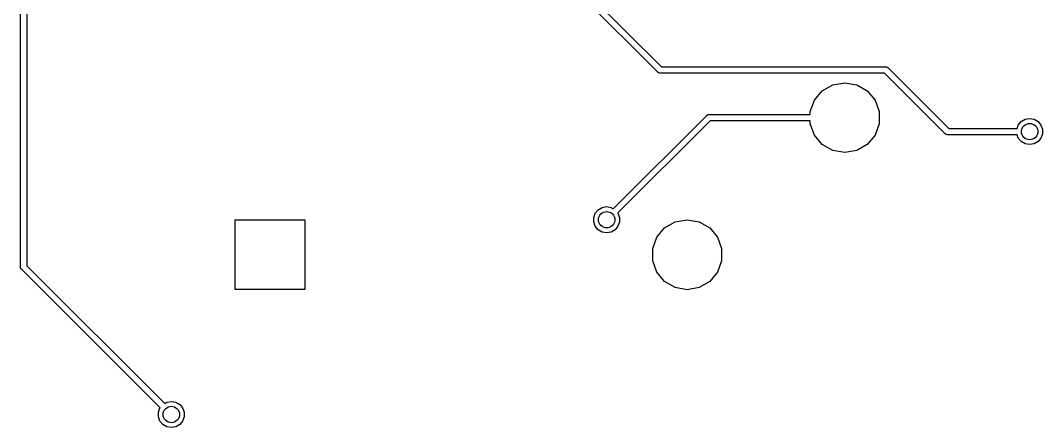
# Model space of a CAD drawing. Extents: x 16 to 277, y -108 to -11.
# Drawn here: x 145.93 to 170.81, y -72.22 to -62.29 of the extents above; entities that cross this region are included whole.
import ezdxf

# ---------------------------------------------------------------- set-up
doc = ezdxf.new("R2010")
doc.units = 0
doc.header["$MEASUREMENT"] = 0
doc.layers.add('BLACK', color=7, linetype='CONTINUOUS')

msp = doc.modelspace()

# ---------------------------------------------------------------- linework, layer by layer
at = {"layer": 'Black'}
for p, q in [((145.926, -68.3018), (145.926, -53.1543)), ((146.078, -53.1543), (146.078, -68.2702)), ((157.576, -59.4684), (161.532, -63.4238)), ((161.446, -63.5539), (157.446, -59.5539)), ((161.532, -63.4238), (167, -63.4238)), ((167, -63.4238), (167.003, -63.4244)), ((167.003, -63.4244), (167.007, -63.4241)), ((167.007, -63.4241), (167.016, -63.4267)), ((167.016, -63.4267), (167.026, -63.4284)), ((167.026, -63.4284), (167.029, -63.4301)), ((167.029, -63.4301), (167.032, -63.4309)), ((167.032, -63.4309), (167.04, -63.4367)), ((167.04, -63.4367), (167.049, -63.4416)), ((167.049, -63.4416), (167.051, -63.4442)), ((167.051, -63.4442), (167.054, -63.4461)), ((167.054, -63.4461), (168.532, -64.9238)), ((161.449, -63.5558), (161.446, -63.5539)), ((161.451, -63.5584), (161.449, -63.5558)), ((161.46, -63.5633), (161.451, -63.5584)), ((161.468, -63.5691), (161.46, -63.5633)), ((161.471, -63.5699), (161.468, -63.5691)), ((161.474, -63.5716), (161.471, -63.5699)), ((161.484, -63.5733), (161.474, -63.5716)), ((161.493, -63.5759), (161.484, -63.5733)), ((161.497, -63.5756), (161.493, -63.5759)), ((161.5, -63.5762), (161.497, -63.5756)), ((166.968, -63.5762), (161.5, -63.5762)), ((168.446, -65.0539), (166.968, -63.5762)), ((165.449, -64.0072), (165.706, -63.8591)), ((165.706, -63.8591), (165.997, -63.8076)), ((165.997, -63.8076), (166.289, -63.8591)), ((166.289, -63.8591), (166.546, -64.0072)), ((165.259, -64.2341), (165.449, -64.0072)), ((166.546, -64.0072), (166.736, -64.2341)), ((165.158, -64.5124), (165.259, -64.2341)), ((166.736, -64.2341), (166.837, -64.5124)), ((160.361, -66.8808), (162.636, -64.6066)), ((162.636, -64.6066), (162.638, -64.6047)), ((162.638, -64.6047), (162.641, -64.6021)), ((162.641, -64.6021), (162.649, -64.5972)), ((162.649, -64.5972), (162.657, -64.5915)), ((162.657, -64.5915), (162.661, -64.5906)), ((162.661, -64.5906), (162.663, -64.5889)), ((162.663, -64.5889), (162.673, -64.5872)), ((162.673, -64.5872), (162.683, -64.5846)), ((162.683, -64.5846), (162.686, -64.5849)), ((162.686, -64.5849), (162.689, -64.5843)), ((162.689, -64.5843), (165.158, -64.5843)), ((165.158, -64.5843), (165.158, -64.5124)), ((166.837, -64.5124), (166.837, -64.8086)), ((170.295, -64.7559), (170.391, -64.7005)), ((170.391, -64.7005), (170.5, -64.6813)), ((170.5, -64.6813), (170.609, -64.7005)), ((170.609, -64.7005), (170.705, -64.7559)), ((162.721, -64.7367), (160.472, -66.9858)), ((165.158, -64.7367), (162.721, -64.7367)), ((165.158, -64.8086), (165.158, -64.7367)), ((165.259, -65.087), (165.158, -64.8086)), ((166.837, -64.8086), (166.736, -65.087)), ((168.532, -64.9238), (170.194, -64.9238)), ((170.194, -64.9238), (170.224, -64.8406)), ((170.224, -64.8406), (170.295, -64.7559)), ((170.705, -64.7559), (170.776, -64.8406)), ((170.776, -64.8406), (170.814, -64.9447)), ((170.814, -64.9447), (170.814, -65.0553)), ((165.449, -65.3139), (165.259, -65.087)), ((166.736, -65.087), (166.546, -65.3139)), ((168.449, -65.0558), (168.446, -65.0539)), ((168.451, -65.0584), (168.449, -65.0558)), ((168.46, -65.0633), (168.451, -65.0584)), ((168.468, -65.0691), (168.46, -65.0633)), ((168.471, -65.0699), (168.468, -65.0691)), ((168.474, -65.0716), (168.471, -65.0699)), ((168.484, -65.0733), (168.474, -65.0716)), ((168.493, -65.0759), (168.484, -65.0733)), ((168.497, -65.0756), (168.493, -65.0759)), ((168.5, -65.0762), (168.497, -65.0756)), ((170.194, -65.0762), (168.5, -65.0762)), ((170.224, -65.1594), (170.194, -65.0762)), ((170.295, -65.2441), (170.224, -65.1594)), ((170.776, -65.1594), (170.705, -65.2441)), ((170.814, -65.0553), (170.776, -65.1594)), ((165.706, -65.462), (165.449, -65.3139)), ((166.546, -65.3139), (166.289, -65.462)), ((170.391, -65.2995), (170.295, -65.2441)), ((170.5, -65.3187), (170.391, -65.2995)), ((170.609, -65.2995), (170.5, -65.3187)), ((170.705, -65.2441), (170.609, -65.2995)), ((165.997, -65.5134), (165.706, -65.462)), ((166.289, -65.462), (165.997, -65.5134)), ((159.924, -66.9906), (159.995, -66.9059)), ((159.995, -66.9059), (160.091, -66.8505)), ((160.091, -66.8505), (160.2, -66.8313)), ((160.2, -66.8313), (160.309, -66.8505)), ((160.309, -66.8505), (160.361, -66.8808)), ((151.151, -68.8522), (151.151, -67.1529)), ((151.151, -67.1529), (152.85, -67.1529)), ((152.85, -67.1529), (152.85, -68.8522)), ((159.886, -67.0947), (159.924, -66.9906)), ((159.886, -67.2053), (159.886, -67.0947)), ((160.472, -66.9858), (160.476, -66.9906)), ((160.476, -66.9906), (160.514, -67.0947)), ((160.514, -67.0947), (160.514, -67.2053)), ((161.869, -67.2011), (162.161, -67.1497)), ((162.161, -67.1497), (162.452, -67.2011)), ((159.924, -67.3094), (159.886, -67.2053)), ((159.995, -67.3941), (159.924, -67.3094)), ((160.091, -67.4495), (159.995, -67.3941)), ((160.405, -67.3941), (160.309, -67.4495)), ((160.476, -67.3094), (160.405, -67.3941)), ((160.514, -67.2053), (160.476, -67.3094)), ((161.422, -67.5761), (161.612, -67.3492)), ((161.612, -67.3492), (161.869, -67.2011)), ((162.452, -67.2011), (162.709, -67.3492)), ((162.709, -67.3492), (162.899, -67.5761)), ((160.2, -67.4687), (160.091, -67.4495)), ((160.309, -67.4495), (160.2, -67.4687)), ((161.321, -67.8544), (161.422, -67.5761)), ((162.899, -67.5761), (163, -67.8544)), ((161.321, -68.1506), (161.321, -67.8544)), ((163, -67.8544), (163, -68.1506)), ((161.422, -68.429), (161.321, -68.1506)), ((163, -68.1506), (162.899, -68.429)), ((145.926, -68.3051), (145.926, -68.3018)), ((145.926, -68.3084), (145.926, -68.3051)), ((145.928, -68.318), (145.926, -68.3084)), ((145.93, -68.3278), (145.928, -68.318)), ((145.932, -68.3307), (145.93, -68.3278)), ((145.933, -68.334), (145.932, -68.3307)), ((145.938, -68.3421), (145.933, -68.334)), ((145.943, -68.3508), (145.938, -68.3421)), ((145.946, -68.3529), (145.943, -68.3508)), ((145.948, -68.3557), (145.946, -68.3529)), ((149.328, -71.7358), (145.948, -68.3557)), ((146.078, -68.2702), (149.439, -71.6308)), ((161.612, -68.6559), (161.422, -68.429)), ((162.899, -68.429), (162.709, -68.6559)), ((161.869, -68.804), (161.612, -68.6559)), ((162.709, -68.6559), (162.452, -68.804)), ((152.85, -68.8522), (151.151, -68.8522)), ((162.161, -68.8554), (161.869, -68.804)), ((162.452, -68.804), (162.161, -68.8554)), ((149.439, -71.6308), (149.491, -71.6005)), ((149.491, -71.6005), (149.6, -71.5813)), ((149.6, -71.5813), (149.709, -71.6005)), ((149.709, -71.6005), (149.805, -71.6559)), ((149.805, -71.6559), (149.876, -71.7406)), ((149.286, -71.8447), (149.324, -71.7406)), ((149.286, -71.9553), (149.286, -71.8447)), ((149.324, -71.7406), (149.328, -71.7358)), ((149.876, -71.7406), (149.914, -71.8447)), ((149.914, -71.8447), (149.914, -71.9553)), ((149.324, -72.0594), (149.286, -71.9553)), ((149.395, -72.1441), (149.324, -72.0594)), ((149.491, -72.1995), (149.395, -72.1441)), ((149.805, -72.1441), (149.709, -72.1995)), ((149.876, -72.0594), (149.805, -72.1441)), ((149.914, -71.9553), (149.876, -72.0594)), ((149.6, -72.2187), (149.491, -72.1995)), ((149.709, -72.1995), (149.6, -72.2187))]:
    msp.add_line(p, q, dxfattribs=at)
for centre in [(170.5, -65), (160.2, -67.15), (149.6, -71.9)]:
    msp.add_circle(centre, 0.2, dxfattribs=at)

doc.saveas('drawing.dxf')
